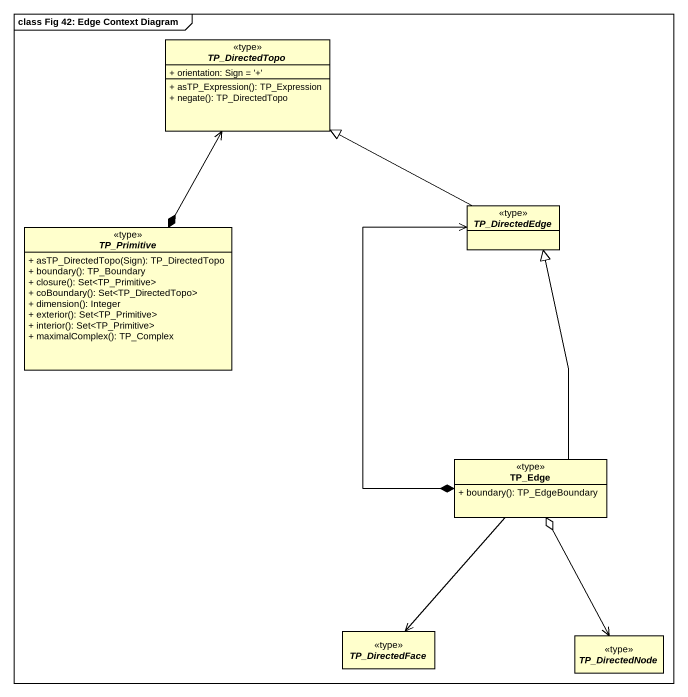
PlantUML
@startuml
mainframe class Fig 42: Edge Context Diagram
hide circle
hide empty members
skinparam classAttributeIconSize 0
abstract class TP_DirectedTopo <<type>> {
  + orientation: Sign = '+'
  + asTP_Expression(): TP_Expression
  + negate(): TP_DirectedTopo
}
abstract class TP_Primitive <<type>> {
  + asTP_DirectedTopo(Sign): TP_DirectedTopo
  + boundary(): TP_Boundary
  + closure(): Set<TP_Primitive>
  + coBoundary(): Set<TP_DirectedTopo>
  + dimension(): Integer
  + exterior(): Set<TP_Primitive>
  + interior(): Set<TP_Primitive>
  + maximalComplex(): TP_Complex
}
abstract class TP_DirectedEdge <<type>>
class TP_Edge <<type>> {
  + boundary(): TP_EdgeBoundary
}
abstract class TP_DirectedFace <<type>>
abstract class TP_DirectedNode <<type>>
TP_Primitive *-up-> TP_DirectedTopo
TP_DirectedEdge -left-|> TP_DirectedTopo
TP_DirectedEdge <--* TP_Edge
TP_Edge -up-|> TP_DirectedEdge
TP_Edge --> TP_DirectedFace
TP_DirectedNode <-up-o TP_Edge
@enduml
